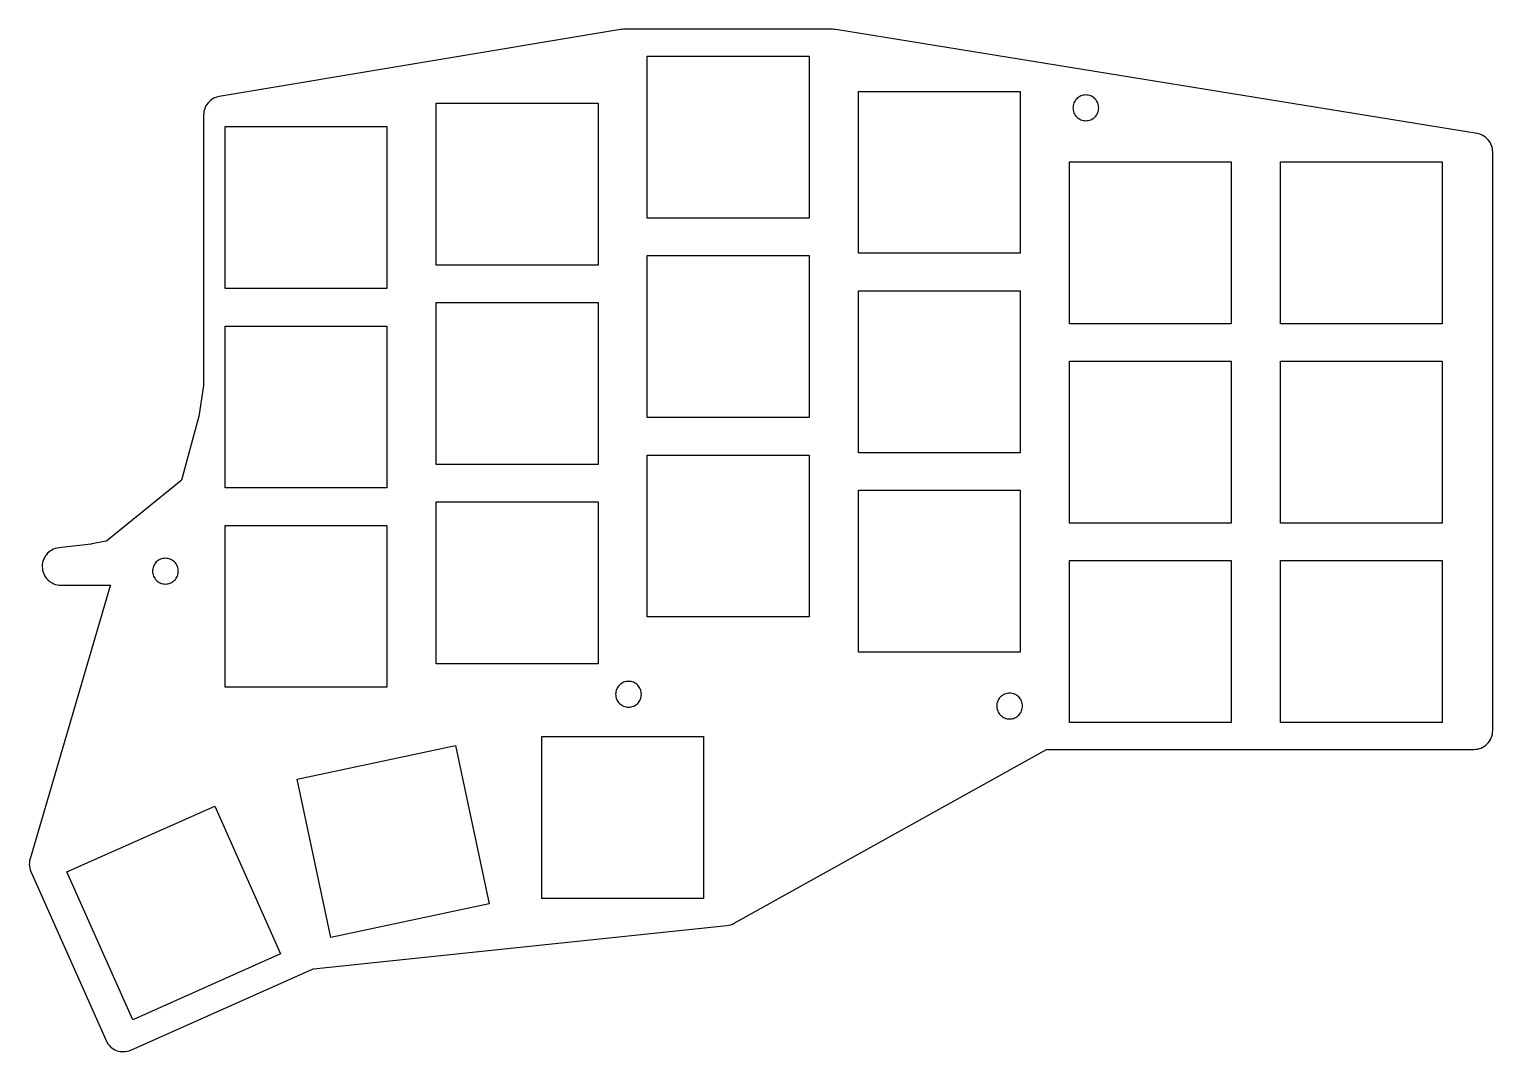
# Model space of a CAD drawing. Header units: millimetres. Extents: x -114 to 11, y -35 to 52.
import ezdxf

# ---------------------------------------------------------------- set-up
doc = ezdxf.new("R2010")
doc.units = ezdxf.units.MM

msp = doc.modelspace()

# ---------------------------------------------------------------- linework, layer by layer
for points in [[(-111.09, 7.99), (-111.24, 7.96), (-111.39, 7.92), (-111.54, 7.87), (-111.68, 7.8), (-111.81, 7.72), (-111.94, 7.62), (-112.05, 7.52), (-112.15, 7.4), (-112.24, 7.27), (-112.32, 7.14), (-112.39, 7), (-112.44, 6.85), (-112.48, 6.7), (-112.5, 6.54), (-112.5, 6.39), (-112.49, 6.23), (-112.47, 6.08), (-112.43, 5.92), (-112.38, 5.78), (-112.31, 5.64), (-112.23, 5.5), (-112.14, 5.38), (-112.03, 5.26), (-111.91, 5.16), (-111.79, 5.07), (-111.65, 4.99), (-111.51, 4.92), (-111.37, 4.87), (-111.21, 4.83), (-111.06, 4.81), (-110.9, 4.8), (-106.73, 4.8), (-106.69, 4.8), (-106.7, 4.76), (-113.54, -18.52), (-113.58, -18.68), (-113.6, -18.83), (-113.61, -19), (-113.6, -19.16), (-113.57, -19.31), (-113.53, -19.47), (-113.47, -19.62), (-107.06, -34.03), (-106.99, -34.17), (-106.9, -34.3), (-106.8, -34.42), (-106.7, -34.54), (-106.58, -34.64), (-106.45, -34.73), (-106.31, -34.81), (-106.17, -34.87), (-106.02, -34.92), (-105.87, -34.95), (-105.71, -34.97), (-105.55, -34.97), (-105.4, -34.96), (-105.24, -34.94), (-105.09, -34.89), (-104.94, -34.84), (-89.46, -27.94), (-89.42, -27.93), (-89.38, -27.92), (-54.11, -24.22), (-53.95, -24.19), (-53.79, -24.15), (-53.64, -24.09), (-53.5, -24.02), (-26.85, -9.22), (-26.82, -9.2), (-26.78, -9.2), (9.6, -9.2), (9.76, -9.19), (9.91, -9.17), (10.06, -9.13), (10.21, -9.08), (10.35, -9.01), (10.49, -8.93), (10.62, -8.84), (10.73, -8.73), (10.84, -8.62), (10.93, -8.49), (11.01, -8.35), (11.08, -8.21), (11.13, -8.06), (11.17, -7.91), (11.19, -7.76), (11.2, -7.6), (11.2, 41.73), (11.19, 41.9), (11.17, 42.05), (11.13, 42.21), (11.07, 42.36), (11, 42.51), (10.92, 42.64), (10.82, 42.77), (10.71, 42.89), (10.59, 42.99), (10.45, 43.09), (10.31, 43.17), (10.17, 43.23), (10.01, 43.28), (9.86, 43.31), (-44.82, 52.18), (-44.94, 52.19), (-45.07, 52.2), (-62.93, 52.2), (-63.06, 52.19), (-63.19, 52.18), (-97.4, 46.48), (-97.56, 46.44), (-97.71, 46.39), (-97.86, 46.33), (-98, 46.25), (-98.13, 46.15), (-98.25, 46.05), (-98.36, 45.93), (-98.46, 45.8), (-98.54, 45.67), (-98.61, 45.52), (-98.67, 45.37), (-98.71, 45.22), (-98.73, 45.06), (-98.74, 44.9), (-98.74, 21.9), (-98.74, 21.87), (-98.74, 21.84), (-99.16, 19.18), (-99.18, 19.1), (-100.63, 13.77), (-100.64, 13.73), (-100.67, 13.7), (-106.98, 8.59), (-107.01, 8.57), (-107.05, 8.56), (-108.26, 8.32), (-108.33, 8.31), (-111.09, 7.99)], [(-47.1, 49.9), (-47.1, 36.1), (-60.9, 36.1), (-60.9, 49.9), (-47.1, 49.9)], [(-29.1, 46.9), (-29.1, 33.1), (-42.9, 33.1), (-42.9, 46.9), (-29.1, 46.9)], [(-22.4, 45.5), (-22.41, 45.61), (-22.42, 45.71), (-22.45, 45.82), (-22.48, 45.92), (-22.53, 46.02), (-22.59, 46.11), (-22.65, 46.2), (-22.72, 46.28), (-22.8, 46.35), (-22.89, 46.41), (-22.98, 46.47), (-23.08, 46.52), (-23.18, 46.55), (-23.29, 46.58), (-23.39, 46.59), (-23.5, 46.6), (-23.61, 46.59), (-23.71, 46.58), (-23.82, 46.55), (-23.92, 46.52), (-24.02, 46.47), (-24.11, 46.41), (-24.2, 46.35), (-24.28, 46.28), (-24.35, 46.2), (-24.41, 46.11), (-24.47, 46.02), (-24.52, 45.92), (-24.55, 45.82), (-24.58, 45.71), (-24.59, 45.61), (-24.6, 45.5), (-24.59, 45.39), (-24.58, 45.29), (-24.55, 45.18), (-24.52, 45.08), (-24.47, 44.98), (-24.41, 44.89), (-24.35, 44.8), (-24.28, 44.72), (-24.2, 44.65), (-24.11, 44.59), (-24.02, 44.53), (-23.92, 44.48), (-23.82, 44.45), (-23.71, 44.42), (-23.61, 44.41), (-23.5, 44.4), (-23.39, 44.41), (-23.29, 44.42), (-23.18, 44.45), (-23.08, 44.48), (-22.98, 44.53), (-22.89, 44.59), (-22.8, 44.65), (-22.72, 44.72), (-22.65, 44.8), (-22.59, 44.89), (-22.53, 44.98), (-22.48, 45.08), (-22.45, 45.18), (-22.42, 45.29), (-22.41, 45.39), (-22.4, 45.5)], [(-65.1, 45.9), (-65.1, 32.1), (-78.9, 32.1), (-78.9, 45.9), (-65.1, 45.9)], [(-83.1, 43.9), (-83.1, 30.1), (-96.9, 30.1), (-96.9, 43.9), (-83.1, 43.9)], [(-11.1, 40.9), (-11.1, 27.1), (-24.9, 27.1), (-24.9, 40.9), (-11.1, 40.9)], [(6.9, 40.9), (6.9, 27.1), (-6.9, 27.1), (-6.9, 40.9), (6.9, 40.9)], [(-47.1, 32.9), (-47.1, 19.1), (-60.9, 19.1), (-60.9, 32.9), (-47.1, 32.9)], [(-65.1, 28.9), (-65.1, 15.1), (-78.9, 15.1), (-78.9, 28.9), (-65.1, 28.9)], [(-29.1, 29.9), (-29.1, 16.1), (-42.9, 16.1), (-42.9, 29.9), (-29.1, 29.9)], [(-83.1, 26.9), (-83.1, 13.1), (-96.9, 13.1), (-96.9, 26.9), (-83.1, 26.9)], [(-11.1, 23.9), (-11.1, 10.1), (-24.9, 10.1), (-24.9, 23.9), (-11.1, 23.9)], [(6.9, 23.9), (6.9, 10.1), (-6.9, 10.1), (-6.9, 23.9), (6.9, 23.9)], [(-47.1, 15.9), (-47.1, 2.1), (-60.9, 2.1), (-60.9, 15.9), (-47.1, 15.9)], [(-29.1, 12.9), (-29.1, -0.9), (-42.9, -0.9), (-42.9, 12.9), (-29.1, 12.9)], [(-65.1, 11.9), (-65.1, -1.9), (-78.9, -1.9), (-78.9, 11.9), (-65.1, 11.9)], [(-83.1, 9.9), (-83.1, -3.9), (-96.9, -3.9), (-96.9, 9.9), (-83.1, 9.9)], [(-100.9, 6), (-100.91, 6.11), (-100.92, 6.21), (-100.95, 6.32), (-100.98, 6.42), (-101.03, 6.52), (-101.09, 6.61), (-101.15, 6.7), (-101.22, 6.78), (-101.3, 6.85), (-101.39, 6.91), (-101.48, 6.97), (-101.58, 7.02), (-101.68, 7.05), (-101.79, 7.08), (-101.89, 7.09), (-102, 7.1), (-102.11, 7.09), (-102.21, 7.08), (-102.32, 7.05), (-102.42, 7.02), (-102.52, 6.97), (-102.61, 6.91), (-102.7, 6.85), (-102.78, 6.78), (-102.85, 6.7), (-102.91, 6.61), (-102.97, 6.52), (-103.02, 6.42), (-103.05, 6.32), (-103.08, 6.21), (-103.09, 6.11), (-103.1, 6), (-103.09, 5.89), (-103.08, 5.79), (-103.05, 5.68), (-103.02, 5.58), (-102.97, 5.48), (-102.91, 5.39), (-102.85, 5.3), (-102.78, 5.22), (-102.7, 5.15), (-102.61, 5.09), (-102.52, 5.03), (-102.42, 4.98), (-102.32, 4.95), (-102.21, 4.92), (-102.11, 4.91), (-102, 4.9), (-101.89, 4.91), (-101.79, 4.92), (-101.68, 4.95), (-101.58, 4.98), (-101.48, 5.03), (-101.39, 5.09), (-101.3, 5.15), (-101.22, 5.22), (-101.15, 5.3), (-101.09, 5.39), (-101.03, 5.48), (-100.98, 5.58), (-100.95, 5.68), (-100.92, 5.79), (-100.91, 5.89), (-100.9, 6)], [(-11.1, 6.9), (-11.1, -6.9), (-24.9, -6.9), (-24.9, 6.9), (-11.1, 6.9)], [(6.9, 6.9), (6.9, -6.9), (-6.9, -6.9), (-6.9, 6.9), (6.9, 6.9)], [(-61.4, -4.5), (-61.41, -4.39), (-61.42, -4.29), (-61.45, -4.18), (-61.48, -4.08), (-61.53, -3.98), (-61.59, -3.89), (-61.65, -3.8), (-61.72, -3.72), (-61.8, -3.65), (-61.89, -3.59), (-61.98, -3.53), (-62.08, -3.48), (-62.18, -3.45), (-62.29, -3.42), (-62.39, -3.41), (-62.5, -3.4), (-62.61, -3.41), (-62.71, -3.42), (-62.82, -3.45), (-62.92, -3.48), (-63.02, -3.53), (-63.11, -3.59), (-63.2, -3.65), (-63.28, -3.72), (-63.35, -3.8), (-63.41, -3.89), (-63.47, -3.98), (-63.52, -4.08), (-63.55, -4.18), (-63.58, -4.29), (-63.59, -4.39), (-63.6, -4.5), (-63.59, -4.61), (-63.58, -4.71), (-63.55, -4.82), (-63.52, -4.92), (-63.47, -5.02), (-63.41, -5.11), (-63.35, -5.2), (-63.28, -5.28), (-63.2, -5.35), (-63.11, -5.41), (-63.02, -5.47), (-62.92, -5.52), (-62.82, -5.55), (-62.71, -5.58), (-62.61, -5.59), (-62.5, -5.6), (-62.39, -5.59), (-62.29, -5.58), (-62.18, -5.55), (-62.08, -5.52), (-61.98, -5.47), (-61.89, -5.41), (-61.8, -5.35), (-61.72, -5.28), (-61.65, -5.2), (-61.59, -5.11), (-61.53, -5.02), (-61.48, -4.92), (-61.45, -4.82), (-61.42, -4.71), (-61.41, -4.61), (-61.4, -4.5)], [(-28.9, -5.5), (-28.91, -5.39), (-28.92, -5.29), (-28.95, -5.18), (-28.98, -5.08), (-29.03, -4.98), (-29.09, -4.89), (-29.15, -4.8), (-29.22, -4.72), (-29.3, -4.65), (-29.39, -4.59), (-29.48, -4.53), (-29.58, -4.48), (-29.68, -4.45), (-29.79, -4.42), (-29.89, -4.41), (-30, -4.4), (-30.11, -4.41), (-30.21, -4.42), (-30.32, -4.45), (-30.42, -4.48), (-30.52, -4.53), (-30.61, -4.59), (-30.7, -4.65), (-30.78, -4.72), (-30.85, -4.8), (-30.91, -4.89), (-30.97, -4.98), (-31.02, -5.08), (-31.05, -5.18), (-31.08, -5.29), (-31.09, -5.39), (-31.1, -5.5), (-31.09, -5.61), (-31.08, -5.71), (-31.05, -5.82), (-31.02, -5.92), (-30.97, -6.02), (-30.91, -6.11), (-30.85, -6.2), (-30.78, -6.28), (-30.7, -6.35), (-30.61, -6.41), (-30.52, -6.47), (-30.42, -6.52), (-30.32, -6.55), (-30.21, -6.58), (-30.11, -6.59), (-30, -6.6), (-29.89, -6.59), (-29.79, -6.58), (-29.68, -6.55), (-29.58, -6.52), (-29.48, -6.47), (-29.39, -6.41), (-29.3, -6.35), (-29.22, -6.28), (-29.15, -6.2), (-29.09, -6.11), (-29.03, -6.02), (-28.98, -5.92), (-28.95, -5.82), (-28.92, -5.71), (-28.91, -5.61), (-28.9, -5.5)], [(-56.1, -8.1), (-56.1, -21.9), (-69.9, -21.9), (-69.9, -8.1), (-56.1, -8.1)], [(-77.26, -8.87), (-74.39, -22.37), (-87.89, -25.24), (-90.75, -11.74), (-77.26, -8.87)], [(-97.79, -14.03), (-92.18, -26.63), (-104.78, -32.25), (-110.4, -19.64), (-97.79, -14.03)]]:
    msp.add_lwpolyline(points, close=True)

doc.saveas('drawing.dxf')
